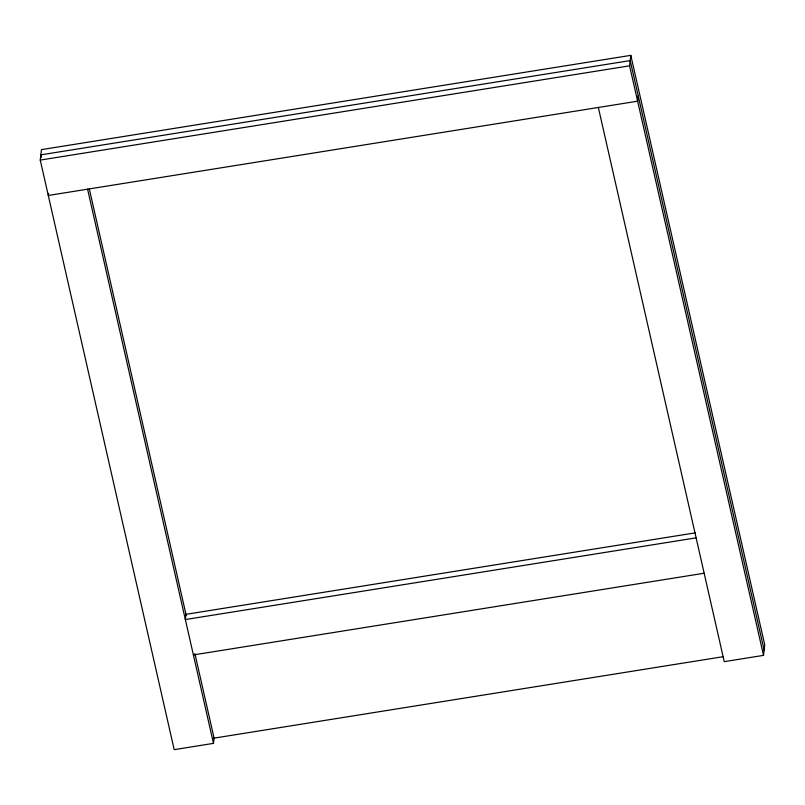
<?xml version="1.0" encoding="UTF-8"?>
<svg xmlns="http://www.w3.org/2000/svg" width="805" height="805" viewBox="0 0 805 805"><rect width="100%" height="100%" fill="white"/><g stroke="black" fill="none" stroke-linecap="round" stroke-linejoin="round"><path stroke-width="1.21" d="M194.87 653.529L214.09 738.135L213.486 743.367L174.192 749.646L40.25 160.084L41.468 149.629L630.808 55.354L764.75 644.916L763.532 655.371L724.248 661.66L598.336 107.468M48.531 193.371L48.29 195.464L637.63 101.189L638.234 95.956M763.532 655.371L629.591 65.819L630.808 55.354M40.25 160.084L629.591 65.819M695.49 532.819L185.965 614.326L185.351 619.558L696.114 537.851M193.391 654.928L704.154 573.23M213.265 738.265L723.202 656.689M764.146 650.148L630.194 60.586L40.854 154.852L41.417 157.307M89.295 188.853L186.237 615.523M87.574 189.175L213.486 743.367"/></g></svg>
